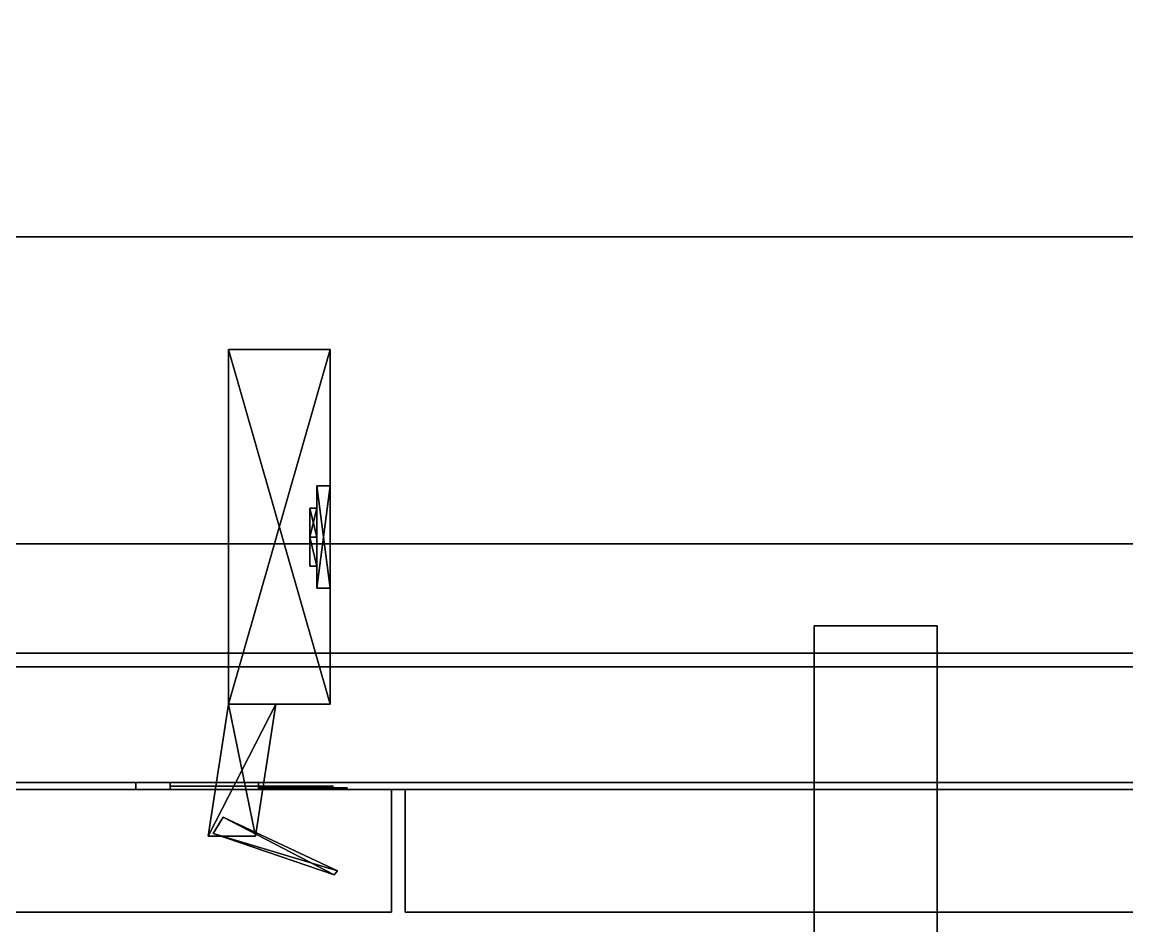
# Model space of a CAD drawing. Extents: x -100 to 4856, y -100 to 4830.
# Drawn here: x 1604.8 to 1766.9, y 4300 to 4432.5 of the extents above; entities that cross this region are included whole.
import ezdxf

# ---------------------------------------------------------------- set-up
doc = ezdxf.new("R2010")
doc.units = 0
for name, color, linetype in [('LAYER0', 7, 'CONTINUOUS'), ('LAYER1224', 9, 'CONTINUOUS'), ('LAYER700', 7, 'CONTINUOUS'), ('LAYER706', 9, 'CONTINUOUS'), ('LAYER707', 9, 'CONTINUOUS'), ('LAYER708', 28, 'CONTINUOUS'), ('LAYER709', 253, 'CONTINUOUS'), ('LAYER710', 28, 'CONTINUOUS'), ('LAYER711', 253, 'CONTINUOUS'), ('LAYER712', 9, 'CONTINUOUS'), ('LAYER756', 7, 'CONTINUOUS'), ('LAYER766', 7, 'CONTINUOUS'), ('LAYER801', 7, 'CONTINUOUS'), ('LAYER815', 7, 'CONTINUOUS'), ('LAYER87', 9, 'CONTINUOUS')]:
    doc.layers.add(name, color=color, linetype=linetype)

msp = doc.modelspace()

# ---------------------------------------------------------------- linework, layer by layer
at = {"layer": 'LAYER0', "invisible_edges": 1}
for points in [[(4856, 4830, -5), (-100, -100, -5), (-100, 4830, -5), (4856, 4830, -5)], [(-100, -100, -5), (4856, 4830, -5), (4856, -100, -5), (-100, -100, -5)], [(4856, -100), (-100, 4830), (-100, -100), (4856, -100)], [(-100, 4830), (4856, -100), (4856, 4830), (-100, 4830)]]:
    msp.add_3dface(points, dxfattribs=at)
at = {"layer": 'LAYER1224', "invisible_edges": 1}
for points in [[(1721, 4344.001, 620), (1739, 4274.001, 620), (1721, 4274.001, 620), (1721, 4344.001, 620)], [(1739, 4274.001, 620), (1721, 4344.001, 620), (1739, 4344.001, 620), (1739, 4274.001, 620)], [(1739, 4344.001, 755), (1721, 4274.001, 755), (1739, 4274.001, 755), (1739, 4344.001, 755)], [(1721, 4274.001, 755), (1739, 4344.001, 755), (1721, 4344.001, 755), (1721, 4274.001, 755)], [(1721, 4344.001, 620), (1739, 4344.001, 755), (1739, 4344.001, 620), (1721, 4344.001, 620)], [(1739, 4344.001, 755), (1721, 4344.001, 620), (1721, 4344.001, 755), (1739, 4344.001, 755)], [(1721, 4274.001, 755), (1721, 4344.001, 620), (1721, 4274.001, 620), (1721, 4274.001, 755)], [(1721, 4344.001, 620), (1721, 4274.001, 755), (1721, 4344.001, 755), (1721, 4344.001, 620)], [(1739, 4344.001, 755), (1739, 4274.001, 620), (1739, 4344.001, 620), (1739, 4344.001, 755)], [(1739, 4274.001, 620), (1739, 4344.001, 755), (1739, 4274.001, 755), (1739, 4274.001, 620)]]:
    msp.add_3dface(points, dxfattribs=at)
at = {"layer": 'LAYER700', "invisible_edges": 1}
for points in [[(608, 4356), (2158, 4338), (608, 4338), (608, 4356)], [(2158, 4338), (608, 4356), (2158, 4356), (2158, 4338)], [(2158, 4356, 80), (608, 4338, 80), (2158, 4338, 80), (2158, 4356, 80)], [(608, 4338, 80), (2158, 4356, 80), (608, 4356, 80), (608, 4338, 80)], [(608, 4356), (2158, 4356, 80), (2158, 4356), (608, 4356)], [(2158, 4356, 80), (608, 4356), (608, 4356, 80), (2158, 4356, 80)], [(608, 4338, 80), (2158, 4338), (2158, 4338, 80), (608, 4338, 80)], [(2158, 4338), (608, 4338, 80), (608, 4338), (2158, 4338)]]:
    msp.add_3dface(points, dxfattribs=at)
at = {"layer": 'LAYER706', "invisible_edges": 1}
for points in [[(1661, 4320, 752.5), (2201, 4320, 82.5), (1661, 4320, 82.5), (1661, 4320, 752.5)], [(2201, 4320, 82.5), (1661, 4320, 752.5), (2201, 4320, 752.5), (2201, 4320, 82.5)], [(1661, 4302, 82.5), (2201, 4320, 82.5), (2201, 4302, 82.5), (1661, 4302, 82.5)], [(2201, 4320, 82.5), (1661, 4302, 82.5), (1661, 4320, 82.5), (2201, 4320, 82.5)], [(1661, 4320, 752.5), (2201, 4302, 752.5), (2201, 4320, 752.5), (1661, 4320, 752.5)], [(2201, 4302, 752.5), (1661, 4320, 752.5), (1661, 4302, 752.5), (2201, 4302, 752.5)], [(1661, 4302, 82.5), (1661, 4320, 752.5), (1661, 4320, 82.5), (1661, 4302, 82.5)], [(1661, 4320, 752.5), (1661, 4302, 82.5), (1661, 4302, 752.5), (1661, 4320, 752.5)], [(2201, 4302, 752.5), (1661, 4302, 82.5), (2201, 4302, 82.5), (2201, 4302, 752.5)], [(1661, 4302, 82.5), (2201, 4302, 752.5), (1661, 4302, 752.5), (1661, 4302, 82.5)]]:
    msp.add_3dface(points, dxfattribs=at)
at = {"layer": 'LAYER707', "invisible_edges": 1}
for points in [[(568, 4338), (2228, 4320), (568, 4320), (568, 4338)], [(2228, 4320), (568, 4338), (2228, 4338), (2228, 4320)], [(2228, 4338, 80), (568, 4320, 80), (2228, 4320, 80), (2228, 4338, 80)], [(568, 4320, 80), (2228, 4338, 80), (568, 4338, 80), (568, 4320, 80)], [(568, 4338), (2228, 4338, 80), (2228, 4338), (568, 4338)], [(2228, 4338, 80), (568, 4338), (568, 4338, 80), (2228, 4338, 80)], [(568, 4320, 80), (2228, 4320), (2228, 4320, 80), (568, 4320, 80)], [(2228, 4320), (568, 4320, 80), (568, 4320), (2228, 4320)]]:
    msp.add_3dface(points, dxfattribs=at)
at = {"layer": 'LAYER708'}
for points in [[(1621.5, 4321, 204), (1621.5, 4320, 204), (1621.5, 4321, 204)], [(1621.5, 4321, 162), (1639.5, 4321, 162), (1639.5, 4321, 162), (1621.5, 4321, 162)], [(1621.5, 4321, 204), (1639.5, 4321, 204), (1639.5, 4321, 204), (1621.5, 4321, 204)], [(1639.5, 4321, 162), (1639.5, 4320, 162), (1621.5, 4320, 162), (1621.5, 4321, 162)], [(1621.5, 4320, 162), (1621.5, 4320, 204), (1621.5, 4321, 204), (1621.5, 4321, 162)], [(1639.5, 4321, 204), (1639.5, 4320, 204), (1621.5, 4320, 204), (1621.5, 4321, 204)], [(1626.5, 4321, 174), (1626.5, 4320, 174), (1626.5, 4320, 192), (1626.5, 4321, 192)], [(1626.5, 4321, 174), (1626.5, 4320, 174), (1639.5, 4320, 174), (1639.5, 4321, 174)], [(1626.5, 4321, 192), (1626.5, 4320, 192), (1639.5, 4320, 192), (1639.5, 4321, 192)], [(1639.5, 4321, 174), (1639.5, 4320, 174), (1639.5, 4320, 162), (1639.5, 4321, 162)], [(1639.5, 4321, 192), (1639.5, 4320, 192), (1639.5, 4320, 204), (1639.5, 4321, 204)], [(1621.5, 4320, 162), (1639.5, 4320, 162), (1639.5, 4320, 204), (1621.5, 4320, 204)], [(1626.5, 4320, 174), (1626.5, 4320, 192), (1626.5, 4320, 174)], [(1639.5, 4320, 174), (1639.5, 4320, 162), (1639.5, 4320, 174)], [(1639.5, 4320, 192), (1639.5, 4320, 204), (1639.5, 4320, 192)]]:
    msp.add_3dface(points, dxfattribs=at)
for points, invisible_edges in [([(1621.5, 4321, 204), (1621.5, 4321, 162), (1626.5, 4321, 174), (1626.5, 4321, 192)], 10), ([(1621.5, 4321, 162), (1626.5, 4321, 174), (1639.5, 4321, 174), (1639.5, 4321, 162)], 1), ([(1621.5, 4321, 204), (1626.5, 4321, 192), (1639.5, 4321, 192), (1639.5, 4321, 204)], 1), ([(1639.5, 4320.5, 192), (1639.5, 4320.5, 174), (1626.5, 4320.5, 174), (1626.5, 4320.5, 192)], 1), ([(1643.709, 4320.5, 188.3167), (1643.5, 4320.5, 177.5), (1639.5, 4320.5, 174), (1639.5, 4320.5, 192)], 5), ([(1639.5, 4320.25, 170), (1644.475, 4320.25, 170.9896), (1643.5, 4320.25, 177.5), (1639.5, 4320.25, 174)], 2), ([(1644.475, 4320.25, 195.0104), (1639.5, 4320.25, 196), (1639.5, 4320.25, 192), (1643.5, 4320.25, 188.5)], 8), ([(1650.5, 4320.5, 188.5), (1650.5, 4320.5, 177.5), (1643.5, 4320.5, 177.5), (1643.709, 4320.5, 188.3167)], 4), ([(1644.475, 4320.25, 170.9896), (1648.692, 4320.25, 173.8076), (1647, 4320.25, 177.5), (1643.5, 4320.25, 177.5)], 10), ([(1648.692, 4320.25, 192.1924), (1644.475, 4320.25, 195.0104), (1643.5, 4320.25, 188.5), (1647, 4320.25, 188.5)], 10), ([(1648.692, 4320.25, 173.8076), (1651.51, 4320.25, 178.0251), (1650.5, 4320.25, 177.5), (1647, 4320.25, 177.5)], 10), ([(1651.51, 4320.25, 187.9749), (1648.692, 4320.25, 192.1924), (1647, 4320.25, 188.5), (1650.5, 4320.25, 188.5)], 10), ([(1651.51, 4320.25, 178.0251), (1652.5, 4320.25, 183), (1650.5, 4320.25, 183), (1650.5, 4320.25, 177.5)], 10), ([(1652.5, 4320.25, 183), (1651.51, 4320.25, 187.9749), (1650.5, 4320.25, 188.5), (1650.5, 4320.25, 183)], 10)]:
    msp.add_3dface(points, dxfattribs=dict(at, invisible_edges=invisible_edges))
at = {"layer": 'LAYER709'}
for points in [[(1650, 4332.5, 176.2174), (1635.078, 4332.5, 176.2174), (1650, 4384.5, 176.2174), (1650, 4332.5, 176.2174)], [(1650, 4384.5, 176.2174), (1635.078, 4332.5, 176.2174), (1635.078, 4384.5, 176.2174), (1650, 4384.5, 176.2174)], [(1650, 4384.5, 176.2174), (1635.078, 4384.5, 176.2174), (1650, 4384.5, 189.7826), (1650, 4384.5, 176.2174)], [(1650, 4384.5, 189.7826), (1635.078, 4384.5, 176.2174), (1635.078, 4384.5, 189.7826), (1650, 4384.5, 189.7826)], [(1650, 4384.5, 189.7826), (1635.078, 4384.5, 189.7826), (1650, 4332.5, 189.7826), (1650, 4384.5, 189.7826)], [(1650, 4332.5, 189.7826), (1635.078, 4384.5, 189.7826), (1635.078, 4332.5, 189.7826), (1650, 4332.5, 189.7826)], [(1635.078, 4332.5, 176.2174), (1635.078, 4332.5, 189.7826), (1635.078, 4384.5, 176.2174), (1635.078, 4332.5, 176.2174)], [(1635.078, 4384.5, 176.2174), (1635.078, 4332.5, 189.7826), (1635.078, 4384.5, 189.7826), (1635.078, 4384.5, 176.2174)], [(1648.01, 4349.5, 209), (1650, 4349.5, 209), (1650, 4364.5, 209), (1648.01, 4349.5, 209)], [(1648.01, 4349.5, 209), (1650, 4364.5, 209), (1648.01, 4364.5, 209), (1648.01, 4349.5, 209)], [(1648.01, 4364.5, 209), (1650, 4364.5, 209), (1650, 4364.5, 157), (1648.01, 4364.5, 209)], [(1648.01, 4364.5, 209), (1650, 4364.5, 157), (1648.01, 4364.5, 157), (1648.01, 4364.5, 209)], [(1648.01, 4364.5, 157), (1650, 4364.5, 157), (1650, 4349.5, 157), (1648.01, 4364.5, 157)], [(1648.01, 4364.5, 157), (1650, 4349.5, 157), (1648.01, 4349.5, 157), (1648.01, 4364.5, 157)], [(1648.01, 4349.5, 157), (1648.01, 4349.5, 209), (1648.01, 4364.5, 209), (1648.01, 4349.5, 157)], [(1648.01, 4349.5, 157), (1648.01, 4364.5, 209), (1648.01, 4364.5, 157), (1648.01, 4349.5, 157)], [(1647.016, 4357, 196.2909), (1647.016, 4361.243, 201.087), (1648.01, 4357, 196.2909), (1647.016, 4357, 196.2909)], [(1648.01, 4357, 196.2909), (1647.016, 4361.243, 201.087), (1648.01, 4361.243, 201.087), (1648.01, 4357, 196.2909)], [(1647.016, 4361.243, 201.087), (1647.016, 4357, 205.883), (1648.01, 4361.243, 201.087), (1647.016, 4361.243, 201.087)], [(1648.01, 4361.243, 201.087), (1647.016, 4357, 205.883), (1648.01, 4357, 205.883), (1648.01, 4361.243, 201.087)], [(1647.016, 4357, 205.883), (1647.016, 4361.243, 201.087), (1647.016, 4352.757, 201.087), (1647.016, 4357, 205.883)], [(1647.016, 4352.757, 201.087), (1647.016, 4361.243, 201.087), (1647.016, 4357, 196.2909), (1647.016, 4352.757, 201.087)], [(1647.016, 4357, 160.117), (1647.016, 4361.243, 164.913), (1648.01, 4357, 160.117), (1647.016, 4357, 160.117)], [(1648.01, 4357, 160.117), (1647.016, 4361.243, 164.913), (1648.01, 4361.243, 164.913), (1648.01, 4357, 160.117)], [(1647.016, 4361.243, 164.913), (1647.016, 4357, 169.7091), (1648.01, 4361.243, 164.913), (1647.016, 4361.243, 164.913)], [(1648.01, 4361.243, 164.913), (1647.016, 4357, 169.7091), (1648.01, 4357, 169.7091), (1648.01, 4361.243, 164.913)], [(1647.016, 4357, 169.7091), (1647.016, 4361.243, 164.913), (1647.016, 4352.757, 164.913), (1647.016, 4357, 169.7091)], [(1647.016, 4352.757, 164.913), (1647.016, 4361.243, 164.913), (1647.016, 4357, 160.117), (1647.016, 4352.757, 164.913)], [(1648.01, 4357, 205.883), (1648.01, 4361.243, 201.087), (1648.01, 4357, 196.2909), (1648.01, 4357, 205.883)], [(1648.01, 4357, 169.7091), (1648.01, 4361.243, 164.913), (1648.01, 4357, 160.117), (1648.01, 4357, 169.7091)], [(1647.016, 4352.757, 201.087), (1647.016, 4357, 196.2909), (1648.01, 4352.757, 201.087), (1647.016, 4352.757, 201.087)], [(1648.01, 4352.757, 201.087), (1647.016, 4357, 196.2909), (1648.01, 4357, 196.2909), (1648.01, 4352.757, 201.087)], [(1648.01, 4357, 205.883), (1647.016, 4357, 205.883), (1648.01, 4352.757, 201.087), (1648.01, 4357, 205.883)], [(1648.01, 4352.757, 201.087), (1647.016, 4357, 205.883), (1647.016, 4352.757, 201.087), (1648.01, 4352.757, 201.087)], [(1647.016, 4352.757, 164.913), (1647.016, 4357, 160.117), (1648.01, 4352.757, 164.913), (1647.016, 4352.757, 164.913)], [(1648.01, 4352.757, 164.913), (1647.016, 4357, 160.117), (1648.01, 4357, 160.117), (1648.01, 4352.757, 164.913)], [(1648.01, 4357, 169.7091), (1647.016, 4357, 169.7091), (1648.01, 4352.757, 164.913), (1648.01, 4357, 169.7091)], [(1648.01, 4352.757, 164.913), (1647.016, 4357, 169.7091), (1647.016, 4352.757, 164.913), (1648.01, 4352.757, 164.913)], [(1648.01, 4357, 205.883), (1648.01, 4357, 196.2909), (1648.01, 4352.757, 201.087), (1648.01, 4357, 205.883)], [(1648.01, 4357, 169.7091), (1648.01, 4357, 160.117), (1648.01, 4352.757, 164.913), (1648.01, 4357, 169.7091)], [(1650, 4349.5, 157), (1650, 4349.5, 209), (1648.01, 4349.5, 209), (1650, 4349.5, 157)], [(1650, 4349.5, 157), (1648.01, 4349.5, 209), (1648.01, 4349.5, 157), (1650, 4349.5, 157)], [(1639.058, 4313.135, 176.2174), (1632.094, 4313.135, 176.2174), (1642.042, 4332.5, 176.2174), (1639.058, 4313.135, 176.2174)], [(1642.042, 4332.5, 176.2174), (1632.094, 4313.135, 176.2174), (1635.078, 4332.5, 176.2174), (1642.042, 4332.5, 176.2174)], [(1639.058, 4313.135, 189.7826), (1635.078, 4332.5, 189.7826), (1632.094, 4313.135, 189.7826), (1639.058, 4313.135, 189.7826)], [(1632.094, 4313.135, 176.2174), (1632.094, 4313.135, 189.7826), (1635.078, 4332.5, 176.2174), (1632.094, 4313.135, 176.2174)], [(1635.078, 4332.5, 176.2174), (1632.094, 4313.135, 189.7826), (1635.078, 4332.5, 189.7826), (1635.078, 4332.5, 176.2174)], [(1642.042, 4332.5, 189.7826), (1635.078, 4332.5, 189.7826), (1639.058, 4313.135, 189.7826), (1642.042, 4332.5, 189.7826)], [(1634.308, 4315.925, 177.3477), (1650.591, 4307.5, 177.3477), (1632.818, 4313.544, 177.3477), (1634.308, 4315.925, 177.3477)], [(1634.308, 4315.925, 188.652), (1632.818, 4313.544, 188.652), (1651.082, 4308.077, 188.652), (1634.308, 4315.925, 188.652)], [(1651.082, 4308.077, 177.3477), (1650.591, 4307.5, 177.3477), (1634.308, 4315.925, 177.3477), (1651.082, 4308.077, 177.3477)], [(1651.082, 4308.077, 188.652), (1632.818, 4313.544, 188.652), (1650.591, 4307.5, 188.652), (1651.082, 4308.077, 188.652)], [(1650.591, 4307.5, 177.3477), (1650.591, 4307.5, 188.652), (1632.818, 4313.544, 177.3477), (1650.591, 4307.5, 177.3477)], [(1632.818, 4313.544, 177.3477), (1650.591, 4307.5, 188.652), (1632.818, 4313.544, 188.652), (1632.818, 4313.544, 177.3477)]]:
    msp.add_3dface(points, dxfattribs=at)
at = {"layer": 'LAYER710'}
for points in [[(1621.5, 4321, 673), (1621.5, 4320, 673), (1621.5, 4321, 673)], [(1621.5, 4321, 631), (1639.5, 4321, 631), (1639.5, 4321, 631), (1621.5, 4321, 631)], [(1621.5, 4321, 673), (1639.5, 4321, 673), (1639.5, 4321, 673), (1621.5, 4321, 673)], [(1639.5, 4321, 631), (1639.5, 4320, 631), (1621.5, 4320, 631), (1621.5, 4321, 631)], [(1621.5, 4320, 631), (1621.5, 4320, 673), (1621.5, 4321, 673), (1621.5, 4321, 631)], [(1639.5, 4321, 673), (1639.5, 4320, 673), (1621.5, 4320, 673), (1621.5, 4321, 673)], [(1626.5, 4321, 643), (1626.5, 4320, 643), (1626.5, 4320, 661), (1626.5, 4321, 661)], [(1626.5, 4321, 643), (1626.5, 4320, 643), (1639.5, 4320, 643), (1639.5, 4321, 643)], [(1626.5, 4321, 661), (1626.5, 4320, 661), (1639.5, 4320, 661), (1639.5, 4321, 661)], [(1639.5, 4321, 643), (1639.5, 4320, 643), (1639.5, 4320, 631), (1639.5, 4321, 631)], [(1639.5, 4321, 661), (1639.5, 4320, 661), (1639.5, 4320, 673), (1639.5, 4321, 673)], [(1621.5, 4320, 631), (1639.5, 4320, 631), (1639.5, 4320, 673), (1621.5, 4320, 673)], [(1626.5, 4320, 643), (1626.5, 4320, 661), (1626.5, 4320, 643)], [(1639.5, 4320, 643), (1639.5, 4320, 631), (1639.5, 4320, 643)], [(1639.5, 4320, 661), (1639.5, 4320, 673), (1639.5, 4320, 661)]]:
    msp.add_3dface(points, dxfattribs=at)
for points, invisible_edges in [([(1621.5, 4321, 673), (1621.5, 4321, 631), (1626.5, 4321, 643), (1626.5, 4321, 661)], 10), ([(1621.5, 4321, 631), (1626.5, 4321, 643), (1639.5, 4321, 643), (1639.5, 4321, 631)], 1), ([(1621.5, 4321, 673), (1626.5, 4321, 661), (1639.5, 4321, 661), (1639.5, 4321, 673)], 1), ([(1639.5, 4320.5, 661), (1639.5, 4320.5, 643), (1626.5, 4320.5, 643), (1626.5, 4320.5, 661)], 1), ([(1643.709, 4320.5, 657.3167), (1643.5, 4320.5, 646.5), (1639.5, 4320.5, 643), (1639.5, 4320.5, 661)], 5), ([(1639.5, 4320.25, 639), (1644.475, 4320.25, 639.9896), (1643.5, 4320.25, 646.5), (1639.5, 4320.25, 643)], 2), ([(1644.475, 4320.25, 664.0104), (1639.5, 4320.25, 665), (1639.5, 4320.25, 661), (1643.5, 4320.25, 657.5)], 8), ([(1650.5, 4320.5, 657.5), (1650.5, 4320.5, 646.5), (1643.5, 4320.5, 646.5), (1643.709, 4320.5, 657.3167)], 4), ([(1644.475, 4320.25, 639.9896), (1648.692, 4320.25, 642.8076), (1647, 4320.25, 646.5), (1643.5, 4320.25, 646.5)], 10), ([(1648.692, 4320.25, 661.1924), (1644.475, 4320.25, 664.0104), (1643.5, 4320.25, 657.5), (1647, 4320.25, 657.5)], 10), ([(1648.692, 4320.25, 642.8076), (1651.51, 4320.25, 647.0251), (1650.5, 4320.25, 646.5), (1647, 4320.25, 646.5)], 10), ([(1651.51, 4320.25, 656.9749), (1648.692, 4320.25, 661.1924), (1647, 4320.25, 657.5), (1650.5, 4320.25, 657.5)], 10), ([(1651.51, 4320.25, 647.0251), (1652.5, 4320.25, 652), (1650.5, 4320.25, 652), (1650.5, 4320.25, 646.5)], 10), ([(1652.5, 4320.25, 652), (1651.51, 4320.25, 656.9749), (1650.5, 4320.25, 657.5), (1650.5, 4320.25, 652)], 10)]:
    msp.add_3dface(points, dxfattribs=dict(at, invisible_edges=invisible_edges))
at = {"layer": 'LAYER711'}
for points in [[(1650, 4332.5, 645.2174), (1635.078, 4332.5, 645.2174), (1650, 4384.5, 645.2174), (1650, 4332.5, 645.2174)], [(1650, 4384.5, 645.2174), (1635.078, 4332.5, 645.2174), (1635.078, 4384.5, 645.2174), (1650, 4384.5, 645.2174)], [(1650, 4384.5, 645.2174), (1635.078, 4384.5, 645.2174), (1650, 4384.5, 658.7826), (1650, 4384.5, 645.2174)], [(1650, 4384.5, 658.7826), (1635.078, 4384.5, 645.2174), (1635.078, 4384.5, 658.7826), (1650, 4384.5, 658.7826)], [(1650, 4384.5, 658.7826), (1635.078, 4384.5, 658.7826), (1650, 4332.5, 658.7826), (1650, 4384.5, 658.7826)], [(1650, 4332.5, 658.7826), (1635.078, 4384.5, 658.7826), (1635.078, 4332.5, 658.7826), (1650, 4332.5, 658.7826)], [(1635.078, 4332.5, 645.2174), (1635.078, 4332.5, 658.7826), (1635.078, 4384.5, 645.2174), (1635.078, 4332.5, 645.2174)], [(1635.078, 4384.5, 645.2174), (1635.078, 4332.5, 658.7826), (1635.078, 4384.5, 658.7826), (1635.078, 4384.5, 645.2174)], [(1648.01, 4349.5, 678), (1650, 4349.5, 678), (1650, 4364.5, 678), (1648.01, 4349.5, 678)], [(1648.01, 4349.5, 678), (1650, 4364.5, 678), (1648.01, 4364.5, 678), (1648.01, 4349.5, 678)], [(1648.01, 4364.5, 678), (1650, 4364.5, 678), (1650, 4364.5, 626), (1648.01, 4364.5, 678)], [(1648.01, 4364.5, 678), (1650, 4364.5, 626), (1648.01, 4364.5, 626), (1648.01, 4364.5, 678)], [(1648.01, 4364.5, 626), (1650, 4364.5, 626), (1650, 4349.5, 626), (1648.01, 4364.5, 626)], [(1648.01, 4364.5, 626), (1650, 4349.5, 626), (1648.01, 4349.5, 626), (1648.01, 4364.5, 626)], [(1648.01, 4349.5, 626), (1648.01, 4349.5, 678), (1648.01, 4364.5, 678), (1648.01, 4349.5, 626)], [(1648.01, 4349.5, 626), (1648.01, 4364.5, 678), (1648.01, 4364.5, 626), (1648.01, 4349.5, 626)], [(1647.016, 4357, 665.291), (1647.016, 4361.243, 670.087), (1648.01, 4357, 665.291), (1647.016, 4357, 665.291)], [(1648.01, 4357, 665.291), (1647.016, 4361.243, 670.087), (1648.01, 4361.243, 670.087), (1648.01, 4357, 665.291)], [(1647.016, 4361.243, 670.087), (1647.016, 4357, 674.883), (1648.01, 4361.243, 670.087), (1647.016, 4361.243, 670.087)], [(1648.01, 4361.243, 670.087), (1647.016, 4357, 674.883), (1648.01, 4357, 674.883), (1648.01, 4361.243, 670.087)], [(1647.016, 4357, 674.883), (1647.016, 4361.243, 670.087), (1647.016, 4352.757, 670.087), (1647.016, 4357, 674.883)], [(1647.016, 4352.757, 670.087), (1647.016, 4361.243, 670.087), (1647.016, 4357, 665.291), (1647.016, 4352.757, 670.087)], [(1647.016, 4357, 629.117), (1647.016, 4361.243, 633.913), (1648.01, 4357, 629.117), (1647.016, 4357, 629.117)], [(1648.01, 4357, 629.117), (1647.016, 4361.243, 633.913), (1648.01, 4361.243, 633.913), (1648.01, 4357, 629.117)], [(1647.016, 4361.243, 633.913), (1647.016, 4357, 638.709), (1648.01, 4361.243, 633.913), (1647.016, 4361.243, 633.913)], [(1648.01, 4361.243, 633.913), (1647.016, 4357, 638.709), (1648.01, 4357, 638.709), (1648.01, 4361.243, 633.913)], [(1647.016, 4357, 638.709), (1647.016, 4361.243, 633.913), (1647.016, 4352.757, 633.913), (1647.016, 4357, 638.709)], [(1647.016, 4352.757, 633.913), (1647.016, 4361.243, 633.913), (1647.016, 4357, 629.117), (1647.016, 4352.757, 633.913)], [(1648.01, 4357, 674.883), (1648.01, 4361.243, 670.087), (1648.01, 4357, 665.291), (1648.01, 4357, 674.883)], [(1648.01, 4357, 638.709), (1648.01, 4361.243, 633.913), (1648.01, 4357, 629.117), (1648.01, 4357, 638.709)], [(1647.016, 4352.757, 670.087), (1647.016, 4357, 665.291), (1648.01, 4352.757, 670.087), (1647.016, 4352.757, 670.087)], [(1648.01, 4352.757, 670.087), (1647.016, 4357, 665.291), (1648.01, 4357, 665.291), (1648.01, 4352.757, 670.087)], [(1648.01, 4357, 674.883), (1647.016, 4357, 674.883), (1648.01, 4352.757, 670.087), (1648.01, 4357, 674.883)], [(1648.01, 4352.757, 670.087), (1647.016, 4357, 674.883), (1647.016, 4352.757, 670.087), (1648.01, 4352.757, 670.087)], [(1647.016, 4352.757, 633.913), (1647.016, 4357, 629.117), (1648.01, 4352.757, 633.913), (1647.016, 4352.757, 633.913)], [(1648.01, 4352.757, 633.913), (1647.016, 4357, 629.117), (1648.01, 4357, 629.117), (1648.01, 4352.757, 633.913)], [(1648.01, 4357, 638.709), (1647.016, 4357, 638.709), (1648.01, 4352.757, 633.913), (1648.01, 4357, 638.709)], [(1648.01, 4352.757, 633.913), (1647.016, 4357, 638.709), (1647.016, 4352.757, 633.913), (1648.01, 4352.757, 633.913)], [(1648.01, 4357, 674.883), (1648.01, 4357, 665.291), (1648.01, 4352.757, 670.087), (1648.01, 4357, 674.883)], [(1648.01, 4357, 638.709), (1648.01, 4357, 629.117), (1648.01, 4352.757, 633.913), (1648.01, 4357, 638.709)], [(1650, 4349.5, 626), (1650, 4349.5, 678), (1648.01, 4349.5, 678), (1650, 4349.5, 626)], [(1650, 4349.5, 626), (1648.01, 4349.5, 678), (1648.01, 4349.5, 626), (1650, 4349.5, 626)], [(1639.058, 4313.135, 645.2174), (1632.094, 4313.135, 645.2174), (1642.042, 4332.5, 645.2174), (1639.058, 4313.135, 645.2174)], [(1642.042, 4332.5, 645.2174), (1632.094, 4313.135, 645.2174), (1635.078, 4332.5, 645.2174), (1642.042, 4332.5, 645.2174)], [(1639.058, 4313.135, 658.7826), (1635.078, 4332.5, 658.7826), (1632.094, 4313.135, 658.7826), (1639.058, 4313.135, 658.7826)], [(1632.094, 4313.135, 645.2174), (1632.094, 4313.135, 658.7826), (1635.078, 4332.5, 645.2174), (1632.094, 4313.135, 645.2174)], [(1635.078, 4332.5, 645.2174), (1632.094, 4313.135, 658.7826), (1635.078, 4332.5, 658.7826), (1635.078, 4332.5, 645.2174)], [(1642.042, 4332.5, 658.7826), (1635.078, 4332.5, 658.7826), (1639.058, 4313.135, 658.7826), (1642.042, 4332.5, 658.7826)], [(1634.308, 4315.925, 646.3477), (1650.591, 4307.5, 646.3477), (1632.818, 4313.544, 646.3477), (1634.308, 4315.925, 646.3477)], [(1634.308, 4315.925, 657.652), (1632.818, 4313.544, 657.652), (1651.082, 4308.077, 657.652), (1634.308, 4315.925, 657.652)], [(1651.082, 4308.077, 646.3477), (1650.591, 4307.5, 646.3477), (1634.308, 4315.925, 646.3477), (1651.082, 4308.077, 646.3477)], [(1651.082, 4308.077, 657.652), (1632.818, 4313.544, 657.652), (1650.591, 4307.5, 657.652), (1651.082, 4308.077, 657.652)], [(1650.591, 4307.5, 646.3477), (1650.591, 4307.5, 657.652), (1632.818, 4313.544, 646.3477), (1650.591, 4307.5, 646.3477)], [(1632.818, 4313.544, 646.3477), (1650.591, 4307.5, 657.652), (1632.818, 4313.544, 657.652), (1632.818, 4313.544, 646.3477)]]:
    msp.add_3dface(points, dxfattribs=at)
at = {"layer": 'LAYER712', "invisible_edges": 1}
for points in [[(1309, 4320, 752), (1659, 4320, 83), (1309, 4320, 83), (1309, 4320, 752)], [(1659, 4320, 83), (1309, 4320, 752), (1659, 4320, 752), (1659, 4320, 83)], [(1309, 4302, 83), (1659, 4320, 83), (1659, 4302, 83), (1309, 4302, 83)], [(1659, 4320, 83), (1309, 4302, 83), (1309, 4320, 83), (1659, 4320, 83)], [(1309, 4320, 752), (1659, 4302, 752), (1659, 4320, 752), (1309, 4320, 752)], [(1659, 4302, 752), (1309, 4320, 752), (1309, 4302, 752), (1659, 4302, 752)], [(1659, 4302, 752), (1659, 4320, 83), (1659, 4320, 752), (1659, 4302, 752)], [(1659, 4320, 83), (1659, 4302, 752), (1659, 4302, 83), (1659, 4320, 83)], [(1659, 4302, 752), (1309, 4302, 83), (1659, 4302, 83), (1659, 4302, 752)], [(1309, 4302, 83), (1659, 4302, 752), (1309, 4302, 752), (1309, 4302, 83)]]:
    msp.add_3dface(points, dxfattribs=at)
at = {"layer": 'LAYER756', "invisible_edges": 1}
for points in [[(2150, 4710, 81), (626, 4320, 81), (626, 4710, 81), (2150, 4710, 81)], [(626, 4320, 81), (2150, 4710, 81), (2150, 4320, 81), (626, 4320, 81)], [(2150, 4320, 99), (626, 4710, 99), (626, 4320, 99), (2150, 4320, 99)], [(626, 4710, 99), (2150, 4320, 99), (2150, 4710, 99), (626, 4710, 99)], [(2150, 4320, 99), (626, 4320, 81), (2150, 4320, 81), (2150, 4320, 99)], [(626, 4320, 81), (2150, 4320, 99), (626, 4320, 99), (626, 4320, 81)]]:
    msp.add_3dface(points, dxfattribs=at)
at = {"layer": 'LAYER766', "invisible_edges": 1}
for points in [[(2150, 4401, 736.5), (1308, 4321, 736.5), (1308, 4401, 736.5), (2150, 4401, 736.5)], [(1308, 4321, 736.5), (2150, 4401, 736.5), (2150, 4321, 736.5), (1308, 4321, 736.5)], [(1308, 4401, 754.5), (2150, 4401, 736.5), (1308, 4401, 736.5), (1308, 4401, 754.5)], [(2150, 4401, 736.5), (1308, 4401, 754.5), (2150, 4401, 754.5), (2150, 4401, 736.5)], [(2150, 4321, 754.5), (1308, 4401, 754.5), (1308, 4321, 754.5), (2150, 4321, 754.5)], [(1308, 4401, 754.5), (2150, 4321, 754.5), (2150, 4401, 754.5), (1308, 4401, 754.5)], [(2150, 4321, 754.5), (1308, 4321, 736.5), (2150, 4321, 736.5), (2150, 4321, 754.5)], [(1308, 4321, 736.5), (2150, 4321, 754.5), (1308, 4321, 754.5), (1308, 4321, 736.5)]]:
    msp.add_3dface(points, dxfattribs=at)
at = {"layer": 'LAYER801', "invisible_edges": 1}
for points in [[(1308, 4685.4, 535), (2150, 4340, 535), (2150, 4685.4, 535), (1308, 4685.4, 535)], [(2150, 4340, 535), (1308, 4685.4, 535), (1308, 4340, 535), (2150, 4340, 535)], [(1308, 4340, 517), (2150, 4685.4, 517), (2150, 4340, 517), (1308, 4340, 517)], [(2150, 4685.4, 517), (1308, 4340, 517), (1308, 4685.4, 517), (2150, 4685.4, 517)], [(1308, 4340, 517), (2150, 4340, 535), (1308, 4340, 535), (1308, 4340, 517)], [(2150, 4340, 535), (1308, 4340, 517), (2150, 4340, 517), (2150, 4340, 535)]]:
    msp.add_3dface(points, dxfattribs=at)
at = {"layer": 'LAYER815', "invisible_edges": 1}
for points in [[(1308, 4685.4, 317), (2150, 4340, 317), (2150, 4685.4, 317), (1308, 4685.4, 317)], [(2150, 4340, 317), (1308, 4685.4, 317), (1308, 4340, 317), (2150, 4340, 317)], [(1308, 4340, 299), (2150, 4685.4, 299), (2150, 4340, 299), (1308, 4340, 299)], [(2150, 4685.4, 299), (1308, 4340, 299), (1308, 4685.4, 299), (2150, 4685.4, 299)], [(1308, 4340, 299), (2150, 4340, 317), (1308, 4340, 317), (1308, 4340, 299)], [(2150, 4340, 317), (1308, 4340, 299), (2150, 4340, 299), (2150, 4340, 317)]]:
    msp.add_3dface(points, dxfattribs=at)
at = {"layer": 'LAYER87', "invisible_edges": 1}
for points in [[(2250, 4730, 755), (590, 4298, 755), (590, 4730, 755), (2250, 4730, 755)], [(590, 4298, 755), (2250, 4730, 755), (2250, 4298, 755), (590, 4298, 755)], [(2250, 4298, 773), (590, 4730, 773), (590, 4298, 773), (2250, 4298, 773)], [(590, 4730, 773), (2250, 4298, 773), (2250, 4730, 773), (590, 4730, 773)]]:
    msp.add_3dface(points, dxfattribs=at)

# ---------------------------------------------------------------- meshes
at = {"layer": 'LAYER708'}
mesh = msp.add_polymesh((2, 9), dxfattribs=at)
for k, corner in enumerate([(1639.5, 4320.25, 170), (1644.475, 4320.25, 170.9896), (1648.692, 4320.25, 173.8076), (1651.51, 4320.25, 178.0251), (1652.5, 4320.25, 183), (1651.51, 4320.25, 187.9749), (1648.692, 4320.25, 192.1924), (1644.475, 4320.25, 195.0104), (1639.5, 4320.25, 196), (1639.5, 4320, 170), (1644.475, 4320, 170.9896), (1648.692, 4320, 173.8076), (1651.51, 4320, 178.0251), (1652.5, 4320, 183), (1651.51, 4320, 187.9749), (1648.692, 4320, 192.1924), (1644.475, 4320, 195.0104), (1639.5, 4320, 196)]):
    mesh.set_mesh_vertex(divmod(k, 9), corner)
at = {"layer": 'LAYER710'}
mesh = msp.add_polymesh((2, 9), dxfattribs=at)
for k, corner in enumerate([(1639.5, 4320.25, 639), (1644.475, 4320.25, 639.9896), (1648.692, 4320.25, 642.8076), (1651.51, 4320.25, 647.0251), (1652.5, 4320.25, 652), (1651.51, 4320.25, 656.9749), (1648.692, 4320.25, 661.1924), (1644.475, 4320.25, 664.0104), (1639.5, 4320.25, 665), (1639.5, 4320, 639), (1644.475, 4320, 639.9896), (1648.692, 4320, 642.8076), (1651.51, 4320, 647.0251), (1652.5, 4320, 652), (1651.51, 4320, 656.9749), (1648.692, 4320, 661.1924), (1644.475, 4320, 664.0104), (1639.5, 4320, 665)]):
    mesh.set_mesh_vertex(divmod(k, 9), corner)

doc.saveas('drawing.dxf')
